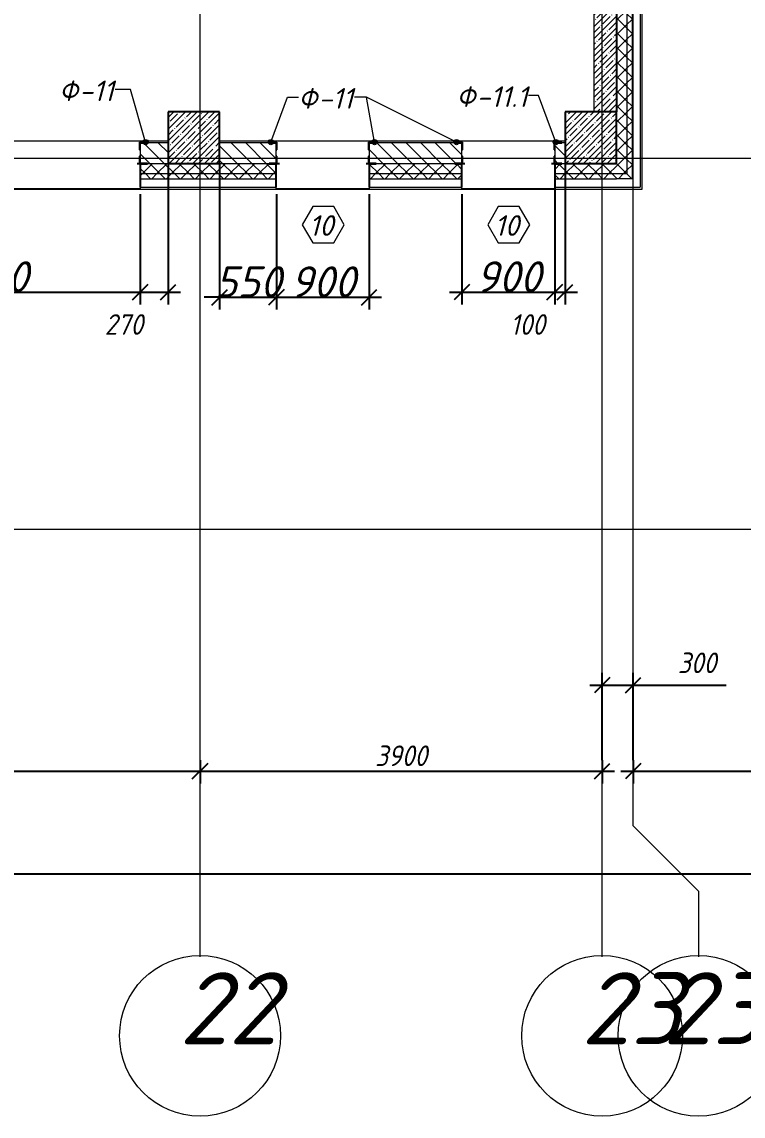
# Model space of a CAD drawing. Header units: millimetres. Extents: x 12986 to 523328, y -9759 to 30092.
# Drawn here: x 474363 to 481358, y -9567 to 1054 of the extents above; entities that cross this region are included whole.
import ezdxf

# ---------------------------------------------------------------- set-up
doc = ezdxf.new("R2010")
doc.units = ezdxf.units.MM
for name, color, linetype, lineweight in [('A-ANNO-DIMS', 7, 'Continuous', 9), ('A-DETL', 7, 'Continuous', 9), ('A-GENM-1', 7, 'Continuous', 25), ('A-GENM-IDEN', 7, 'Continuous', 9), ('A-GLAZ-IDEN', 7, 'Continuous', 9), ('A-WALL', 7, 'Continuous', 5), ('A-WALL-1', 7, 'Continuous', 25), ('A-WALL-FNSH-1', 7, 'Continuous', 9), ('A-WALL-PATT-1', 7, 'Continuous', 5), ('I-WALL', 7, 'Continuous', 5), ('S-COLS', 7, 'Continuous', 9), ('S-COLS-1', 7, 'Continuous', 5), ('S-COLS-2', 7, 'Continuous', 25), ('Оси', 7, 'Continuous', 9), ('Оси-1', 7, 'Continuous', 20)]:
    doc.layers.add(name, color=color, linetype=linetype, lineweight=lineweight)
for name, color, linetype, lineweight, true_color in [('A-WALL-2', 7, 'Continuous', 13, 0x000000), ('A-WALL-3', 7, 'Continuous', 5, 0x000000), ('A-WALL-PATT-2', 7, 'Continuous', 5, 0xce0000)]:
    doc.layers.add(name, color=color, linetype=linetype, lineweight=lineweight, true_color=true_color)
doc.styles.add('ISOCPEUR_I', font='isocpeui.ttf', dxfattribs={"height": 250})
doc.styles.add('ISOCPEUR_I_2', font='isocpeui.ttf', dxfattribs={"height": 300})
doc.styles.add('ISOCPEUR_I_3', font='isocpeui.ttf', dxfattribs={"width": 0.9, "height": 200})
doc.dimstyles.new('ISO-2_0_0_9К_СРЕДНИЙ_1', dxfattribs={"dimscale": 304.8, "dimtxt": 199.196235, "dimasz": 0.492126, "dimexe": 0.393701, "dimexo": 0, "dimgap": 0, "dimtad": 1, "dimdec": 0, "dimzin": 0, "dimdsep": 46, "dimtxsty": 'ISOCPEUR_I_3', "dimblk1": 'OBLIQUE', "dimblk2": 'OBLIQUE', "dimsah": 1, "dimcen": 0.09, "dimdle": 0.393701, "dimazin": 0, "dimtfac": 1, "dimtdec": 4, "dimtix": 1, "dimtmove": 2, "dimatfit": 3, "dimfxl": 1, "dimtvp": 1, "dimtolj": 1, "dimtzin": 0, "dimarcsym": 2})
doc.dimstyles.new('ISO-2_0_0_9К_СРЕДНИЙ_2', dxfattribs={"dimscale": 304.8, "dimtxt": 199.196235, "dimasz": 0.492126, "dimexe": 0.393701, "dimexo": 0, "dimgap": 0, "dimtad": 1, "dimdec": 0, "dimzin": 0, "dimdsep": 46, "dimtxsty": 'ISOCPEUR_I_2', "dimblk1": 'OBLIQUE', "dimblk2": 'OBLIQUE', "dimsah": 1, "dimcen": 0.09, "dimdle": 0.393701, "dimazin": 0, "dimtfac": 1, "dimtdec": 4, "dimtix": 1, "dimtmove": 0, "dimatfit": 3, "dimfxl": 1, "dimtvp": 1, "dimtolj": 1, "dimtzin": 0, "dimarcsym": 2})
doc.dimstyles.new('ISO-2_0_0_9К_СРЕДНИЙ_ФОН', dxfattribs={"dimscale": 304.8, "dimtxt": 199.196235, "dimasz": 0.492126, "dimexe": 0.393701, "dimexo": 0, "dimgap": 0.164042, "dimtad": 1, "dimdec": 0, "dimdsep": 46, "dimtxsty": 'ISOCPEUR_I_3', "dimblk1": 'OBLIQUE', "dimblk2": 'OBLIQUE', "dimsah": 1, "dimcen": 0.09, "dimdle": 0.393701, "dimazin": 0, "dimtfac": 1, "dimtdec": 4, "dimtix": 1, "dimtmove": 1, "dimatfit": 3, "dimfxl": 1, "dimtvp": 1, "dimtfill": 1, "dimtolj": 1, "dimtzin": 0, "dimarcsym": 2})
doc.dimstyles.new('ISO-2_0_0_9К_СРЕДНИЙ_ФОН_1', dxfattribs={"dimscale": 304.8, "dimtxt": 199.196235, "dimasz": 0.492126, "dimexe": 0.393701, "dimexo": 0, "dimgap": 0.164042, "dimtad": 1, "dimdec": 0, "dimdsep": 46, "dimtxsty": 'ISOCPEUR_I_3', "dimblk1": 'OBLIQUE', "dimblk2": 'OBLIQUE', "dimsah": 1, "dimcen": 0.09, "dimdle": 0.393701, "dimazin": 0, "dimtfac": 1, "dimtdec": 4, "dimtix": 1, "dimtmove": 0, "dimatfit": 3, "dimfxl": 1, "dimtvp": 1, "dimtfill": 1, "dimtolj": 1, "dimtzin": 0, "dimarcsym": 2})
doc.dimstyles.new('ISO-2_0_0_9К_СРЕДНИЙ_ФОН_2', dxfattribs={"dimscale": 304.8, "dimtxt": 199.196235, "dimasz": 0.492126, "dimexe": 0.393701, "dimexo": 0, "dimgap": 0.164042, "dimtad": 1, "dimdec": 0, "dimdsep": 46, "dimtxsty": 'ISOCPEUR_I_3', "dimblk1": 'OBLIQUE', "dimblk2": 'OBLIQUE', "dimsah": 1, "dimcen": 0.09, "dimdle": 0.393701, "dimazin": 0, "dimtfac": 1, "dimtdec": 4, "dimtix": 1, "dimtmove": 2, "dimatfit": 3, "dimfxl": 1, "dimtvp": 1, "dimtfill": 1, "dimtolj": 1, "dimtzin": 0, "dimarcsym": 2})
pattern_1 = [(45, (395430.81, -3869.25), (-70.71068, 70.71068), []), (135, (395430.81, -3869.25), (-70.71068, -70.71068), [])]
pattern_2 = [(135, (395430.81, -3869.25), (-70.71068, -70.71068), [])]

# ---------------------------------------------------------------- blocks, each defined once
blk = doc.blocks.new('Колонна_Несущая_Прямоугольное сечение - Вн_ЖБ_500х500-V81-АР1_1_Кладочный план 3 этажа')
at = {"layer": 'S-COLS-1'}
h = blk.add_hatch(dxfattribs=at)
h.set_pattern_fill('FP_66', color=256, style=0, pattern_type=2)
h.set_pattern_definition([(45, (-80600, -3800), (-57.02463, 57.02463), []), (45, (-80542.975, -3800), (-57.02463, 57.02463), [100.806, -20.161, 3.353, -16.808])])
h.paths.add_polyline_path([(-250, -250), (250, -250), (250, 250), (-250, 250), (-250, -8)], flags=0)
at = {"layer": 'S-COLS-2'}
for p, q in [((250, 250), (-250, 250)), ((-250, 250), (-250, -250)), ((250, -250), (250, 250)), ((-250, -250), (250, -250))]:
    blk.add_line(p, q, dxfattribs=at)
blk = doc.blocks.new('Колонна_Несущая_Прямоугольное сечение - Вн_ЖБ_500х500-V111-АР1_1_Кладочный план 3 этажа')
at = {"layer": 'S-COLS-1'}
h = blk.add_hatch(dxfattribs=at)
h.set_pattern_fill('FP_100', color=256, style=0, pattern_type=2)
h.set_pattern_definition([(45, (-84450, -3800), (-57.02463, 57.02463), []), (45, (-84392.975, -3800), (-57.02463, 57.02463), [100.806, -20.161, 3.353, -16.808])])
h.paths.add_polyline_path([(-250, -250), (250, -250), (250, 250), (-250, 250), (-250, -8)], flags=0)
at = {"layer": 'S-COLS-2'}
for p, q in [((250, 250), (-250, 250)), ((-250, 250), (-250, -250)), ((250, -250), (250, 250)), ((-250, -250), (250, -250))]:
    blk.add_line(p, q, dxfattribs=at)
blk = doc.blocks.new('Фахверк_СКБ_Уголок - Ф-11_200х2500 h-28441216-АР1_1_Кладочный план 3 этажа')
at = {"layer": 'A-GENM-1'}
for p, q in [((200, 156), (125, 156)), ((125, 156), (125, 81)), ((131, 81), (131, 150)), ((131, 150), (200, 150)), ((200, 150), (200, 156)), ((125, 81), (131, 81)), ((131, 19), (125, 19)), ((125, 19), (125, -56)), ((131, -50), (131, 19)), ((125, -56), (200, -56)), ((200, -50), (131, -50)), ((200, -56), (200, -50))]:
    blk.add_line(p, q, dxfattribs=at)
blk = doc.blocks.new('Фахверк_СКБ_Уголок - Ф-11_1_200х2500h_крепления в одну сторону-28441424-АР1_1_Кладочный план 3 этажа')
at = {"layer": 'A-GENM-1'}
for p, q in [((200, 156), (125, 156)), ((125, 156), (125, 81)), ((131, 81), (131, 150)), ((131, 150), (200, 150)), ((200, 150), (200, 156)), ((125, 81), (131, 81)), ((131, 19), (125, 19)), ((125, 19), (125, -56)), ((131, -50), (131, 19)), ((125, -56), (200, -56)), ((200, -50), (131, -50)), ((200, -56), (200, -50))]:
    blk.add_line(p, q, dxfattribs=at)
blk = doc.blocks.new('Ось сетки - Круг_Ø6_00__ISO-2_5_0_9K_ кружки поменьше-23056867-АР1_1_Кладочный план 3 этажа')
at = {"layer": 'Оси'}
blk.add_circle((0, 0), 2.6, dxfattribs=at)
blk = doc.blocks.new('_Oblique')
at = {"color": 0, "linetype": 'ByBlock', "lineweight": -2}
blk.add_line((-0.5, -0.5), (0.5, 0.5), dxfattribs=at)
blk = doc.blocks.new('*D3415')
at = {"layer": 'A-ANNO-DIMS', "color": 0, "lineweight": -2, "transparency": 16777216}
for p, q in [((470991, -6113), (470991, -6339)), ((476091, -6113), (476091, -6339)), ((470871, -6219), (476211, -6219))]:
    blk.add_line(p, q, dxfattribs=at)
at = {"layer": 'Defpoints', "color": 0, "transparency": 16777216}
for p in [(470991, -6113), (476091, -6113), (476091, -6219)]:
    blk.add_point(p, dxfattribs=at)
at = {"layer": 'A-ANNO-DIMS', "color": 0, "lineweight": -2, "transparency": 16777216, "xscale": 150, "yscale": 150, "zscale": 150, "rotation": 180}
blk.add_blockref('_Oblique', (470991, -6219), dxfattribs=at)
at = {"layer": 'A-ANNO-DIMS', "color": 0, "lineweight": -2, "transparency": 16777216, "xscale": 150, "yscale": 150, "zscale": 150}
blk.add_blockref('_Oblique', (476091, -6219), dxfattribs=at)
at = {"layer": 'A-ANNO-DIMS', "color": 0, "transparency": 16777216, "insert": (473541, -6069), "char_height": 200, "width": 560.81, "attachment_point": 5, "style": 'ISOCPEUR_I_3', "bg_fill": 3, "box_fill_scale": 1.1, "bg_fill_color": 256, "bg_fill_true_color": 13158600, "bg_fill_transparency": 0}
blk.add_mtext('\\A1;5100', dxfattribs=at)
blk = doc.blocks.new('*D3416')
at = {"layer": 'A-ANNO-DIMS', "color": 0, "lineweight": -2, "transparency": 16777216}
for p, q in [((476091, -6113), (476091, -6339)), ((479991, -6113), (479991, -6339)), ((475971, -6219), (480111, -6219))]:
    blk.add_line(p, q, dxfattribs=at)
at = {"layer": 'Defpoints', "color": 0, "transparency": 16777216}
for p in [(476091, -6113), (479991, -6113), (479991, -6219)]:
    blk.add_point(p, dxfattribs=at)
at = {"layer": 'A-ANNO-DIMS', "color": 0, "lineweight": -2, "transparency": 16777216, "xscale": 150, "yscale": 150, "zscale": 150, "rotation": 180}
blk.add_blockref('_Oblique', (476091, -6219), dxfattribs=at)
at = {"layer": 'A-ANNO-DIMS', "color": 0, "lineweight": -2, "transparency": 16777216, "xscale": 150, "yscale": 150, "zscale": 150}
blk.add_blockref('_Oblique', (479991, -6219), dxfattribs=at)
at = {"layer": 'A-ANNO-DIMS', "color": 0, "transparency": 16777216, "insert": (478041, -6069), "char_height": 200, "width": 606.78, "attachment_point": 5, "style": 'ISOCPEUR_I_3', "bg_fill": 3, "box_fill_scale": 1.1, "bg_fill_color": 256, "bg_fill_true_color": 13158600, "bg_fill_transparency": 0}
blk.add_mtext('\\A1;3900', dxfattribs=at)
blk = doc.blocks.new('*D3417')
at = {"layer": 'A-ANNO-DIMS', "color": 0, "lineweight": -2, "transparency": 16777216}
for p, q in [((479991, -6113), (479991, -5263)), ((480291, -6113), (480291, -5263)), ((479871, -5383), (480291, -5383)), ((480291, -5383), (481194, -5383))]:
    blk.add_line(p, q, dxfattribs=at)
at = {"layer": 'Defpoints', "color": 0, "transparency": 16777216}
for p in [(480291, -5383), (479991, -6113), (480291, -6113)]:
    blk.add_point(p, dxfattribs=at)
at = {"layer": 'A-ANNO-DIMS', "color": 0, "lineweight": -2, "transparency": 16777216, "xscale": 150, "yscale": 150, "zscale": 150, "rotation": 180}
blk.add_blockref('_Oblique', (479991, -5383), dxfattribs=at)
at = {"layer": 'A-ANNO-DIMS', "color": 0, "lineweight": -2, "transparency": 16777216, "xscale": 150, "yscale": 150, "zscale": 150}
blk.add_blockref('_Oblique', (480291, -5383), dxfattribs=at)
at = {"layer": 'A-ANNO-DIMS', "color": 0, "transparency": 16777216, "insert": (480725, -5067), "char_height": 200, "width": 455.09, "attachment_point": 1, "line_spacing_factor": 1.149209, "style": 'ISOCPEUR_I_3', "bg_fill": 3, "box_fill_scale": 1.1, "bg_fill_color": 256, "bg_fill_true_color": 13158600, "bg_fill_transparency": 0}
blk.add_mtext('\\A1;300', dxfattribs=at)
blk = doc.blocks.new('*D3418')
at = {"layer": 'A-ANNO-DIMS', "color": 0, "lineweight": -2, "transparency": 16777216}
for p, q in [((480291, -6113), (480291, -6339)), ((484791, -6113), (484791, -6339)), ((480171, -6219), (484911, -6219))]:
    blk.add_line(p, q, dxfattribs=at)
at = {"layer": 'Defpoints', "color": 0, "transparency": 16777216}
for p in [(480291, -6113), (484791, -6113), (484791, -6219)]:
    blk.add_point(p, dxfattribs=at)
at = {"layer": 'A-ANNO-DIMS', "color": 0, "lineweight": -2, "transparency": 16777216, "xscale": 150, "yscale": 150, "zscale": 150, "rotation": 180}
blk.add_blockref('_Oblique', (480291, -6219), dxfattribs=at)
at = {"layer": 'A-ANNO-DIMS', "color": 0, "lineweight": -2, "transparency": 16777216, "xscale": 150, "yscale": 150, "zscale": 150}
blk.add_blockref('_Oblique', (484791, -6219), dxfattribs=at)
at = {"layer": 'A-ANNO-DIMS', "color": 0, "transparency": 16777216, "insert": (482541, -6069), "char_height": 200, "width": 625.17, "attachment_point": 5, "style": 'ISOCPEUR_I_3', "bg_fill": 3, "box_fill_scale": 1.1, "bg_fill_color": 256, "bg_fill_true_color": 13158600, "bg_fill_transparency": 0}
blk.add_mtext('\\A1;4500', dxfattribs=at)
blk = doc.blocks.new('*D3429')
at = {"layer": 'A-ANNO-DIMS', "color": 0, "lineweight": -2, "transparency": 16777216}
for p, q in [((395541, -7113), (395541, -7339)), ((520441, -7113), (520441, -7339)), ((395421, -7219), (456288, -7219)), ((520561, -7219), (457110, -7219))]:
    blk.add_line(p, q, dxfattribs=at)
at = {"layer": 'Defpoints', "color": 0, "transparency": 16777216}
for p in [(395541, -7113), (520441, -7113), (520441, -7219)]:
    blk.add_point(p, dxfattribs=at)
at = {"layer": 'A-ANNO-DIMS', "color": 0, "lineweight": -2, "transparency": 16777216, "xscale": 150, "yscale": 150, "zscale": 150, "rotation": 180}
blk.add_blockref('_Oblique', (395541, -7219), dxfattribs=at)
at = {"layer": 'A-ANNO-DIMS', "color": 0, "lineweight": -2, "transparency": 16777216, "xscale": 150, "yscale": 150, "zscale": 150}
blk.add_blockref('_Oblique', (520441, -7219), dxfattribs=at)
at = {"layer": 'A-ANNO-DIMS', "color": 0, "transparency": 16777216, "insert": (456258, -6908), "char_height": 200, "width": 882.59, "attachment_point": 1, "line_spacing_factor": 1.149209, "style": 'ISOCPEUR_I_3', "bg_fill": 3, "box_fill_scale": 1.1, "bg_fill_color": 256, "bg_fill_true_color": 13158600, "bg_fill_transparency": 0}
blk.add_mtext('\\A1;124900', dxfattribs=at)
blk = doc.blocks.new('AAR_СКБ_Марка_Окна_Перемычка и проем - Марка проема-25443838-АР1_1_Кладочный план 3 этажа')
at = {"layer": 'A-GLAZ-IDEN'}
for p, q in [((-0.97, -0.98), (-1.99, -2.75)), ((1.07, -0.98), (-0.97, -0.98)), ((2.09, -2.75), (1.07, -0.98)), ((-1.99, -2.75), (-0.97, -4.51)), ((1.07, -4.51), (2.09, -2.75)), ((-0.97, -4.51), (1.07, -4.51))]:
    blk.add_line(p, q, dxfattribs=at)
blk = doc.blocks.new('*D3767')
at = {"layer": 'A-ANNO-DIMS', "color": 0, "lineweight": -2, "transparency": 16777216}
for p, q in [((479531, -319), (479531, -1690)), ((478631, -619), (478631, -1690)), ((478511, -1570), (479651, -1570))]:
    blk.add_line(p, q, dxfattribs=at)
at = {"layer": 'Defpoints', "color": 0, "transparency": 16777216}
for p in [(479531, -319), (478631, -619), (479531, -1570)]:
    blk.add_point(p, dxfattribs=at)
at = {"layer": 'A-ANNO-DIMS', "color": 0, "lineweight": -2, "transparency": 16777216, "xscale": 150, "yscale": 150, "zscale": 150, "rotation": 180}
blk.add_blockref('_Oblique', (478631, -1570), dxfattribs=at)
at = {"layer": 'A-ANNO-DIMS', "color": 0, "lineweight": -2, "transparency": 16777216, "xscale": 150, "yscale": 150, "zscale": 150}
blk.add_blockref('_Oblique', (479531, -1570), dxfattribs=at)
at = {"layer": 'A-ANNO-DIMS', "color": 0, "transparency": 16777216, "insert": (479081, -1420), "char_height": 300, "width": 455.09, "attachment_point": 5, "style": 'ISOCPEUR_I_2'}
blk.add_mtext('\\A1;900', dxfattribs=at)
blk = doc.blocks.new('*D3768')
at = {"layer": 'A-ANNO-DIMS', "color": 0, "lineweight": -2, "transparency": 16777216}
for p, q in [((479531, -319), (479531, -1690)), ((479631, -319), (479631, -1690)), ((479411, -1570), (479751, -1570))]:
    blk.add_line(p, q, dxfattribs=at)
at = {"layer": 'Defpoints', "color": 0, "transparency": 16777216}
for p in [(479531, -319), (479631, -319), (479631, -1570)]:
    blk.add_point(p, dxfattribs=at)
at = {"layer": 'A-ANNO-DIMS', "color": 0, "lineweight": -2, "transparency": 16777216, "xscale": 150, "yscale": 150, "zscale": 150, "rotation": 180}
blk.add_blockref('_Oblique', (479531, -1570), dxfattribs=at)
at = {"layer": 'A-ANNO-DIMS', "color": 0, "lineweight": -2, "transparency": 16777216, "xscale": 150, "yscale": 150, "zscale": 150}
blk.add_blockref('_Oblique', (479631, -1570), dxfattribs=at)
at = {"layer": 'A-ANNO-DIMS', "color": 0, "transparency": 16777216, "insert": (479100, -1783), "char_height": 200, "width": 409.12, "attachment_point": 1, "line_spacing_factor": 1.149209, "style": 'ISOCPEUR_I_3'}
blk.add_mtext('\\A1;100', dxfattribs=at)
blk = doc.blocks.new('*D3791')
at = {"layer": 'A-ANNO-DIMS', "color": 0, "lineweight": -2, "transparency": 16777216}
for p, q in [((472511, -619), (472511, -1690)), ((475511, -619), (475511, -1690)), ((472391, -1570), (475631, -1570))]:
    blk.add_line(p, q, dxfattribs=at)
at = {"layer": 'Defpoints', "color": 0, "transparency": 16777216}
for p in [(472511, -619), (475511, -619), (475511, -1570)]:
    blk.add_point(p, dxfattribs=at)
at = {"layer": 'A-ANNO-DIMS', "color": 0, "lineweight": -2, "transparency": 16777216, "xscale": 150, "yscale": 150, "zscale": 150, "rotation": 180}
blk.add_blockref('_Oblique', (472511, -1570), dxfattribs=at)
at = {"layer": 'A-ANNO-DIMS', "color": 0, "lineweight": -2, "transparency": 16777216, "xscale": 150, "yscale": 150, "zscale": 150}
blk.add_blockref('_Oblique', (475511, -1570), dxfattribs=at)
at = {"layer": 'A-ANNO-DIMS', "color": 0, "transparency": 16777216, "insert": (474011, -1420), "char_height": 300, "width": 606.78, "attachment_point": 5, "style": 'ISOCPEUR_I_2'}
blk.add_mtext('\\A1;3000', dxfattribs=at)
blk = doc.blocks.new('*D3792')
at = {"layer": 'A-ANNO-DIMS', "color": 0, "lineweight": -2, "transparency": 16777216}
for p, q in [((475781, -319), (475781, -1690)), ((475511, -619), (475511, -1690)), ((475391, -1570), (475901, -1570))]:
    blk.add_line(p, q, dxfattribs=at)
at = {"layer": 'Defpoints', "color": 0, "transparency": 16777216}
for p in [(475781, -319), (475511, -619), (475781, -1570)]:
    blk.add_point(p, dxfattribs=at)
at = {"layer": 'A-ANNO-DIMS', "color": 0, "lineweight": -2, "transparency": 16777216, "xscale": 150, "yscale": 150, "zscale": 150, "rotation": 180}
blk.add_blockref('_Oblique', (475511, -1570), dxfattribs=at)
at = {"layer": 'A-ANNO-DIMS', "color": 0, "lineweight": -2, "transparency": 16777216, "xscale": 150, "yscale": 150, "zscale": 150}
blk.add_blockref('_Oblique', (475781, -1570), dxfattribs=at)
at = {"layer": 'A-ANNO-DIMS', "color": 0, "transparency": 16777216, "insert": (475166, -1783), "char_height": 200, "width": 455.09, "attachment_point": 1, "line_spacing_factor": 1.149209, "style": 'ISOCPEUR_I_3'}
blk.add_mtext('\\A1;270', dxfattribs=at)
blk = doc.blocks.new('*D3793')
at = {"layer": 'A-ANNO-DIMS', "color": 0, "lineweight": -2, "transparency": 16777216}
for p, q in [((476281, -319), (476281, -1739)), ((476831, -619), (476831, -1739)), ((476281, -1619), (476131, -1619)), ((476281, -1619), (476831, -1619)), ((476831, -1619), (476981, -1619))]:
    blk.add_line(p, q, dxfattribs=at)
at = {"layer": 'Defpoints', "color": 0, "transparency": 16777216}
for p in [(476281, -319), (476831, -619), (476831, -1619)]:
    blk.add_point(p, dxfattribs=at)
at = {"layer": 'A-ANNO-DIMS', "color": 0, "lineweight": -2, "transparency": 16777216, "xscale": 150, "yscale": 150, "zscale": 150}
blk.add_blockref('_Oblique', (476281, -1619), dxfattribs=at)
at = {"layer": 'A-ANNO-DIMS', "color": 0, "lineweight": -2, "transparency": 16777216, "xscale": 150, "yscale": 150, "zscale": 150, "rotation": 180}
blk.add_blockref('_Oblique', (476831, -1619), dxfattribs=at)
at = {"layer": 'A-ANNO-DIMS', "color": 0, "transparency": 16777216, "insert": (476556, -1469), "char_height": 300, "width": 455.09, "attachment_point": 5, "style": 'ISOCPEUR_I_2'}
blk.add_mtext('\\A1;550', dxfattribs=at)
blk = doc.blocks.new('*D3794')
at = {"layer": 'A-ANNO-DIMS', "color": 0, "lineweight": -2, "transparency": 16777216}
for p, q in [((476831, -619), (476831, -1739)), ((477731, -619), (477731, -1739)), ((476711, -1619), (477851, -1619))]:
    blk.add_line(p, q, dxfattribs=at)
at = {"layer": 'Defpoints', "color": 0, "transparency": 16777216}
for p in [(476831, -619), (477731, -619), (477731, -1619)]:
    blk.add_point(p, dxfattribs=at)
at = {"layer": 'A-ANNO-DIMS', "color": 0, "lineweight": -2, "transparency": 16777216, "xscale": 150, "yscale": 150, "zscale": 150, "rotation": 180}
blk.add_blockref('_Oblique', (476831, -1619), dxfattribs=at)
at = {"layer": 'A-ANNO-DIMS', "color": 0, "lineweight": -2, "transparency": 16777216, "xscale": 150, "yscale": 150, "zscale": 150}
blk.add_blockref('_Oblique', (477731, -1619), dxfattribs=at)
at = {"layer": 'A-ANNO-DIMS', "color": 0, "transparency": 16777216, "insert": (477281, -1469), "char_height": 300, "width": 455.09, "attachment_point": 5, "style": 'ISOCPEUR_I_2'}
blk.add_mtext('\\A1;900', dxfattribs=at)

msp = doc.modelspace()

# ---------------------------------------------------------------- hatches: boundary and pattern name
at = {"layer": 'A-GENM-IDEN'}
h = msp.add_hatch(color=256, dxfattribs=at)
edge = h.paths.add_edge_path(flags=0)
edge.add_arc((475563.14188, -113.25359), 25, 0, 360)
h = msp.add_hatch(color=256, dxfattribs=at)
edge = h.paths.add_edge_path(flags=0)
edge.add_arc((476778.4752, -113.25359), 25, 0, 360)
h = msp.add_hatch(color=256, dxfattribs=at)
edge = h.paths.add_edge_path(flags=0)
edge.add_arc((477783.14187, -113.25359), 25, 0, 360)
h = msp.add_hatch(color=256, dxfattribs=at)
edge = h.paths.add_edge_path(flags=0)
edge.add_arc((478578.4752, -113.25359), 25, 0, 360)
h = msp.add_hatch(color=256, dxfattribs=at)
edge = h.paths.add_edge_path(flags=0)
edge.add_arc((479541.4752, -113.25359), 25, 0, 360)
at = {"layer": 'A-WALL-PATT-1'}
h = msp.add_hatch(dxfattribs=at)
h.set_pattern_fill('FP_1', color=256, style=0, pattern_type=2)
h.set_pattern_definition(pattern_2)
h.paths.add_polyline_path([(475780.80855, -319.25359), (475780.80855, -119.25359), (475510.80855, -119.25359), (475510.80855, -319.25359), (475600.53753, -319.25359)], flags=0)
h.paths.add_polyline_path([(472510.80855, -319.25359), (472510.80855, -119.25359), (471410.80857, -119.25359), (471410.80857, -319.25358), (472441.80855, -319.25359)], flags=0)
h = msp.add_hatch(dxfattribs=at)
h.set_pattern_fill('FP_1', color=256, style=0, pattern_type=2)
h.set_pattern_definition(pattern_2)
h.paths.add_polyline_path([(477730.80854, -319.25359), (478630.80854, -319.25359), (478630.80854, -119.25359), (477730.80854, -119.25359), (477730.80854, -250.25359)], flags=0)
h.paths.add_polyline_path([(476830.80854, -319.25359), (476830.80854, -119.25359), (476280.80855, -119.25359), (476280.80855, -319.25359), (476761.80854, -319.25359)], flags=0)
h.paths.add_polyline_path([(479599.80854, -319.25359), (479630.8085, -319.25359), (479630.8085, -119.25359), (479530.80854, -119.25359), (479530.80854, -319.25359)], flags=0)
at = {"layer": 'A-WALL-PATT-2'}
h = msp.add_hatch(dxfattribs=at)
h.set_pattern_fill('FP_4', color=256, style=0, pattern_type=2)
h.set_pattern_definition([(45, (395430.81, -3869.25), (-57.02463, 57.02463), []), (45, (395487.83, -3869.25), (-57.02463, 57.02463), [100.806, -20.161, 3.353, -16.808])])
h.paths.add_polyline_path([(480130.8085, 180.7463), (480130.80855, 7030.74641), (479910.80855, 7030.74641), (479910.80855, 180.7463)], flags=0)
h = msp.add_hatch(dxfattribs=at)
h.set_pattern_fill('FP_2', color=256, style=0, pattern_type=2)
h.set_pattern_definition(pattern_1)
h.paths.add_polyline_path([(480230.8085, -419.25359), (480230.8085, 6380.74642), (480130.80855, 6380.74642), (480130.8085, -419.25359)], flags=0)
h = msp.add_hatch(dxfattribs=at)
h.set_pattern_fill('FP_2', color=256, style=0, pattern_type=2)
h.set_pattern_definition(pattern_1)
h.paths.add_polyline_path([(480230.8085, -469.25359), (480280.8085, -469.25359), (480280.8085, 6380.74642), (480230.8085, 6380.74642), (480230.8085, -419.25359)], flags=0)
h = msp.add_hatch(dxfattribs=at)
h.set_pattern_fill('FP_2', color=256, style=0, pattern_type=2)
h.set_pattern_definition(pattern_1)
h.paths.add_polyline_path([(479662.08801, -419.25359), (480130.8085, -419.25359), (480130.80781, -319.2537), (479599.80854, -319.25359), (479599.80854, -325.25359), (479530.80854, -325.25359), (479530.80854, -419.25359)], flags=0)
h.paths.add_polyline_path([(475510.80855, -419.25359), (476830.80854, -419.25359), (476830.2868, -325.25359), (476761.80854, -325.25359), (476761.80854, -319.25359), (475579.80855, -319.25359), (475579.80855, -325.25359), (475510.80855, -325.25359)], flags=0)
h.paths.add_polyline_path([(471410.80857, -419.25359), (472510.80855, -419.25359), (472510.28681, -325.25359), (472441.80855, -325.25359), (472441.80855, -319.25359), (471130.80854, -319.25359), (471130.80854, -419.25359), (471230.80854, -419.25359)], flags=0)
h.paths.add_polyline_path([(477799.80854, -419.25359), (478630.80854, -419.25359), (478630.2868, -325.25359), (478561.80854, -325.25359), (478561.80854, -319.25359), (477799.80854, -319.25359), (477799.80854, -325.25359), (477730.80854, -325.25359), (477730.80854, -419.25359)], flags=0)
h = msp.add_hatch(dxfattribs=at)
h.set_pattern_fill('FP_2', color=256, style=0, pattern_type=2)
h.set_pattern_definition(pattern_1)
h.paths.add_polyline_path([(478630.80854, -469.25359), (478630.80854, -419.25359), (477730.80854, -419.25359), (477730.80854, -469.25359), (478308.23785, -469.25359)], flags=0)
h.paths.add_polyline_path([(475600.53753, -469.25359), (476830.80854, -469.25359), (476830.80854, -419.25359), (475510.80855, -419.25359), (475510.80855, -469.25359)], flags=0)
h.paths.add_polyline_path([(480230.8085, -469.25359), (480230.8085, -419.25359), (479530.80854, -419.25359), (479530.80854, -469.25359), (480130.8085, -469.25359)], flags=0)
h.paths.add_polyline_path([(472510.80855, -469.25359), (472510.80855, -419.25359), (471230.80854, -419.25359), (471230.80854, -469.25359), (471538.98706, -469.25359)], flags=0)

# ---------------------------------------------------------------- linework, layer by layer
at = {"layer": 'A-DETL'}
for p, q in [((480280.8085, 6372.74642), (480280.8085, -469.25359)), ((475510.80855, -469.25359), (476830.80854, -469.25359)), ((477730.80854, -469.25359), (478630.80854, -469.25359)), ((479530.80854, -469.25359), (480130.8085, -469.25359))]:
    msp.add_line(p, q, dxfattribs=at)
at = {"layer": 'A-GENM-IDEN'}
for p, q in [((475415.95689, 397.36257), (475268.7719, 397.36257)), ((475563.14188, -113.25359), (475415.95689, 397.36257)), ((476778.4752, -113.25359), (476939.09821, 323.88848)), ((476939.09821, 323.88848), (477047.23222, 323.88848)), ((477706.43412, 323.88848), (477589.4667, 323.88848)), ((477706.43412, 323.88848), (477589.4667, 323.88848)), ((477783.14187, -113.25359), (477706.43412, 323.88848)), ((478578.4752, -113.25359), (477706.43412, 323.88848)), ((479372.92058, 340.58823), (479277.83862, 340.58823)), ((479541.4752, -113.25359), (479372.92058, 340.58823))]:
    msp.add_line(p, q, dxfattribs=at)
for centre in [(475563.14188, -113.25359), (476778.4752, -113.25359), (477783.14187, -113.25359), (478578.4752, -113.25359), (479541.4752, -113.25359)]:
    msp.add_circle(centre, 25, dxfattribs=at)
at = {"layer": 'A-WALL'}
for p, q in [((480230.8085, 6380.74642), (480230.8085, -419.25359)), ((480360.8085, 6380.74642), (480360.8085, -549.25359)), ((475510.80855, -419.25359), (476830.80854, -419.25359)), ((477730.80854, -419.25359), (478630.80854, -419.25359)), ((479530.80854, -419.25359), (480230.8085, -419.25359)), ((480280.8085, -469.25359), (480130.8085, -469.25359)), ((475510.80855, -549.25359), (476830.80854, -549.25359)), ((477730.80854, -549.25359), (478630.80854, -549.25359)), ((479530.80854, -549.25359), (480360.8085, -549.25359))]:
    msp.add_line(p, q, dxfattribs=at)
at = {"layer": 'A-WALL-1'}
for p, q in [((480130.8085, 6372.74642), (480130.8085, 180.7463)), ((475480.80855, -319.25359), (475504.80855, -319.25359)), ((475510.80855, -325.25359), (475510.80855, -549.25359)), ((476830.80854, -549.25359), (476830.80854, -325.25359)), ((476836.80854, -319.25359), (476860.80854, -319.25359)), ((477700.80854, -319.25359), (477724.80854, -319.25359)), ((477730.80854, -325.25359), (477730.80854, -549.25359)), ((478630.80854, -549.25359), (478630.80854, -325.25359)), ((478636.80854, -319.25359), (478660.80854, -319.25359)), ((479500.80854, -319.25359), (479524.80854, -319.25359)), ((479530.80854, -325.25359), (479530.80854, -549.25359)), ((475510.80855, -569.25359), (472510.80855, -569.25359)), ((477730.80854, -569.25359), (476830.80854, -569.25359)), ((479530.80854, -569.25359), (478630.80854, -569.25359))]:
    msp.add_line(p, q, dxfattribs=at)
at = {"layer": 'A-WALL-2'}
for p, q in [((475510.80855, -188.25359), (475510.80855, -250.25359)), ((475780.80855, -119.25359), (475579.80855, -119.25359)), ((476761.80854, -119.25359), (476280.80855, -119.25359)), ((476830.80854, -250.25359), (476830.80854, -188.25359)), ((477730.80854, -188.25359), (477730.80854, -250.25359)), ((478561.80854, -119.25359), (477799.80854, -119.25359)), ((478630.80854, -250.25359), (478630.80854, -188.25359)), ((479530.80854, -188.25359), (479530.80854, -250.25359)), ((479630.8085, -119.25359), (479599.80854, -119.25359)), ((475579.80855, -319.25359), (475780.80855, -319.25359)), ((476280.80855, -319.25359), (476761.80854, -319.25359)), ((477799.80854, -319.25359), (478561.80854, -319.25359)), ((479599.80854, -319.25359), (479630.8085, -319.25359))]:
    msp.add_line(p, q, dxfattribs=at)
at = {"layer": 'A-WALL-3'}
for p, q in [((479910.80855, 7030.74641), (479910.80855, 180.7463)), ((480130.80855, 180.7463), (480130.80855, 7030.74641))]:
    msp.add_line(p, q, dxfattribs=at)
at = {"layer": 'A-WALL-FNSH-1'}
for p, q in [((480380.8085, -569.25359), (480380.8085, 6372.74642)), ((475510.80855, -549.25359), (475510.80855, -569.25359)), ((475510.80855, -569.25359), (476830.80854, -569.25359)), ((476830.80854, -569.25359), (476830.80854, -549.25359)), ((477730.80854, -549.25359), (477730.80854, -569.25359)), ((477730.80854, -569.25359), (478630.80854, -569.25359)), ((478630.80854, -569.25359), (478630.80854, -549.25359)), ((479530.80854, -549.25359), (479530.80854, -569.25359)), ((479530.80854, -569.25359), (480380.8085, -569.25359))]:
    msp.add_line(p, q, dxfattribs=at)
at = {"layer": 'I-WALL'}
for p, q in [((471410.80857, -99.25362), (475780.80855, -99.25362)), ((476280.80855, -99.25362), (479630.8085, -99.25362)), ((475504.80855, -319.25362), (475480.80855, -319.25362)), ((476860.80854, -319.25362), (476836.80854, -319.25362)), ((477724.80854, -319.25362), (477700.80854, -319.25362)), ((478660.80854, -319.25362), (478636.80854, -319.25362)), ((479524.80854, -319.25362), (479500.80854, -319.25362))]:
    msp.add_line(p, q, dxfattribs=at)
at = {"layer": 'Оси'}
for p, q in [((480290.80852, -6749.25359), (480925.80852, -7384.25359)), ((480925.80852, -7384.25359), (480925.80852, -8019.25359))]:
    msp.add_line(p, q, dxfattribs=at)
at = {"layer": 'Оси-1'}
for p, q in [((476090.80852, -8019.25359), (476090.80852, 24745.89245)), ((479990.80852, -8019.25359), (479990.80852, 24767.68957)), ((480290.80852, -6749.25359), (480290.80852, 24767.68957)), ((389220.80855, -269.25359), (521382.43658, -269.25359)), ((389220.80855, -3869.25359), (521382.43658, -3869.25359))]:
    msp.add_line(p, q, dxfattribs=at)

# ---------------------------------------------------------------- block references
at = {"layer": 'A-GENM-1'}
for name, p in [('Фахверк_СКБ_Уголок - Ф-11_200х2500 h-28441216-АР1_1_Кладочный план 3 этажа', (475379.80855, -269.25359)), ('Фахверк_СКБ_Уголок - Ф-11_200х2500 h-28441216-АР1_1_Кладочный план 3 этажа', (477599.80854, -269.25359)), ('Фахверк_СКБ_Уголок - Ф-11_1_200х2500h_крепления в одну сторону-28441424-АР1_1_Кладочный план 3 этажа', (479399.80854, -269.25359))]:
    msp.add_blockref(name, p, dxfattribs=at)
at = {"layer": 'A-GENM-1', "rotation": 180}
for p in [(476961.80854, -169.25359), (478761.80854, -169.25359)]:
    msp.add_blockref('Фахверк_СКБ_Уголок - Ф-11_200х2500 h-28441216-АР1_1_Кладочный план 3 этажа', p, dxfattribs=at)
at = {"layer": 'A-GLAZ-IDEN', "xscale": 99.99999999999993, "yscale": 99.99999999999993, "zscale": 99.99999999999993}
for p in [(477280.80854, -639.54523), (479080.80854, -639.54523)]:
    msp.add_blockref('AAR_СКБ_Марка_Окна_Перемычка и проем - Марка проема-25443838-АР1_1_Кладочный план 3 этажа', p, dxfattribs=at)
at = {"layer": 'S-COLS'}
for name, p in [('Колонна_Несущая_Прямоугольное сечение - Вн_ЖБ_500х500-V81-АР1_1_Кладочный план 3 этажа', (476030.80855, -69.25362)), ('Колонна_Несущая_Прямоугольное сечение - Вн_ЖБ_500х500-V111-АР1_1_Кладочный план 3 этажа', (479880.8085, -69.2537))]:
    msp.add_blockref(name, p, dxfattribs=at)
at = {"layer": 'Оси', "xscale": 300, "yscale": 300, "zscale": 99.99999999999993}
for p in [(476090.80852, -8786.50718), (479990.80852, -8786.50718), (480925.80852, -8786.50718)]:
    msp.add_blockref('Ось сетки - Круг_Ø6_00__ISO-2_5_0_9K_ кружки поменьше-23056867-АР1_1_Кладочный план 3 этажа', p, dxfattribs=at)

# ---------------------------------------------------------------- texts
at = {"layer": 'A-GENM-IDEN', "char_height": 200, "attachment_point": 1, "style": 'ISOCPEUR_I_2'}
for s, insert, width in [('\\fISOCPEUR|b0|i1|c204|p34|;\\W.9;Ф', (474726.53741, 484.97716), 230.886), ('-11', (474917.03741, 484.97716), 389.620125), ('\\fISOCPEUR|b0|i1|c204|p34|;\\W.9;Ф', (478580.80854, 428.20282), 230.886), ('-11.1', (478771.30854, 428.20282), 577.215), ('\\fISOCPEUR|b0|i1|c204|p34|;\\W.9;Ф', (477047.23222, 411.50307), 230.886), ('\\fISOCPEUR|b0|i1|c204|p34|;\\W.9;Ф', (477047.23222, 411.50307), 230.886), ('\\fISOCPEUR|b0|i1|c204|p34|;\\W.9;Ф', (477047.23222, 411.50307), 230.886), ('-11', (477237.73222, 411.50307), 389.620125), ('-11', (477237.73222, 411.50307), 389.620125), ('-11', (477237.73222, 411.50307), 389.620125)]:
    msp.add_mtext(s, dxfattribs=dict(at, insert=insert, width=width))
at = {"layer": 'A-GLAZ-IDEN', "char_height": 200, "width": 274.177125, "attachment_point": 1, "style": 'ISOCPEUR_I_2'}
for insert in [(477146.91001, -822.1866), (478946.91001, -822.1866)]:
    msp.add_mtext('10', dxfattribs=dict(at, insert=insert))
at = {"layer": 'Оси', "char_height": 700, "attachment_point": 1, "style": 'ISOCPEUR_I'}
for s, insert, width in [('22', (475885.8802, -8170.47894), 404.0505), ('23', (479785.8802, -8170.47894), 404.0505), ('23/1', (480577.7802, -8170.47894), 750.3795)]:
    msp.add_mtext(s, dxfattribs=dict(at, insert=insert, width=width))

# ---------------------------------------------------------------- dimensions: what is measured, and where the dimension line sits
at = {"layer": 'A-ANNO-DIMS'}
for base, p1, p2, override, picture, middle in [((475780.80855, -1569.69604), (475510.80855, -619.25359), (475780.80855, -319.25362), {"dimpost": '<>', "dimfxl": 403.608695}, '*D3792', (475393.3552, -1916.33824)), ((479630.8085, -1569.69604), (479530.80854, -319.25359), (479630.8085, -319.25362), {"dimpost": '<>', "dimfxl": 99.999961}, '*D3768', (479305.00297, -1916.33824))]:
    dim = msp.add_linear_dim(base=base, p1=p1, p2=p2, dimstyle='ISO-2_0_0_9К_СРЕДНИЙ_1', override=override, dxfattribs=at)
    dim.commit()
    dim.dimension.update_dxf_attribs({"geometry": picture, "text_midpoint": middle, "dimtype": 160})
for base, p1, p2, override, picture, middle in [((476830.80854, -1619.39172), (476280.80855, -319.25362), (476830.80854, -619.25359), {"dimpost": '<>', "dimfxl": 626.498176}, '*D3793', (476555.80854, -1469.39172)), ((479530.80854, -1569.69604), (478630.80854, -619.25359), (479530.80854, -319.25359), {"dimpost": '<>', "dimfxl": 948.683298}, '*D3767', (479080.80854, -1419.69604)), ((475510.80855, -1569.69604), (472510.80855, -619.25359), (475510.80855, -619.25359), {"dimpost": '<>', "dimfxl": 3000}, '*D3791', (474010.80855, -1419.69604)), ((477730.80854, -1619.39172), (476830.80854, -619.25359), (477730.80854, -619.25359), {"dimpost": '<>', "dimfxl": 900}, '*D3794', (477280.80854, -1469.39172))]:
    dim = msp.add_linear_dim(base=base, p1=p1, p2=p2, dimstyle='ISO-2_0_0_9К_СРЕДНИЙ_2', override=override, dxfattribs=at)
    dim.commit()
    dim.dimension.update_dxf_attribs({"geometry": picture, "text_midpoint": middle})

# ---------------------------------------------------------------- next in the draw order: dimensions: what is measured, and where the dimension line sits
dim = msp.add_linear_dim(base=(476090.80852, -6219.43197), p1=(470990.80852, -6113.36595), p2=(476090.80852, -6113.36595), dimstyle='ISO-2_0_0_9К_СРЕДНИЙ_ФОН', override={"dimpost": '<>', "dimfxl": 5100}, dxfattribs=at)
dim.commit()
dim.dimension.update_dxf_attribs({"geometry": '*D3415', "text_midpoint": (473540.80852, -6069.43197)})
dim = msp.add_linear_dim(base=(520440.80852, -7219.07555), p1=(395540.80855, -7113.00953), p2=(520440.80852, -7113.00953), dimstyle='ISO-2_0_0_9К_СРЕДНИЙ_ФОН_2', override={"dimpost": '<>', "dimfxl": 124899.999966}, dxfattribs=at)
dim.commit()
dim.dimension.update_dxf_attribs({"geometry": '*D3429', "text_midpoint": (456699.32953, -7041.11773), "dimtype": 160})

# ---------------------------------------------------------------- next in the draw order: dimensions: what is measured, and where the dimension line sits
dim = msp.add_linear_dim(base=(479990.80852, -6219.43197), p1=(476090.80852, -6113.36595), p2=(479990.80852, -6113.36595), dimstyle='ISO-2_0_0_9К_СРЕДНИЙ_ФОН', override={"dimpost": '<>', "dimfxl": 3900}, dxfattribs=at)
dim.commit()
dim.dimension.update_dxf_attribs({"geometry": '*D3416', "text_midpoint": (478040.80852, -6069.43197)})

# ---------------------------------------------------------------- next in the draw order: dimensions: what is measured, and where the dimension line sits
dim = msp.add_linear_dim(base=(480290.80852, -5383.42514), p1=(479990.80852, -6113.36595), p2=(480290.80852, -6113.36595), dimstyle='ISO-2_0_0_9К_СРЕДНИЙ_ФОН_1', override={"dimpost": '<>', "dimfxl": 300}, dxfattribs=at)
dim.commit()
dim.dimension.update_dxf_attribs({"geometry": '*D3417', "text_midpoint": (480952.72172, -5383.42514), "dimtype": 160})

# ---------------------------------------------------------------- next in the draw order: dimensions: what is measured, and where the dimension line sits
dim = msp.add_linear_dim(base=(484790.80852, -6219.43197), p1=(480290.80852, -6113.36595), p2=(484790.80852, -6113.36595), dimstyle='ISO-2_0_0_9К_СРЕДНИЙ_ФОН', override={"dimpost": '<>', "dimfxl": 4500}, dxfattribs=at)
dim.commit()
dim.dimension.update_dxf_attribs({"geometry": '*D3418', "text_midpoint": (482540.80852, -6069.43197)})

doc.saveas('drawing.dxf')
